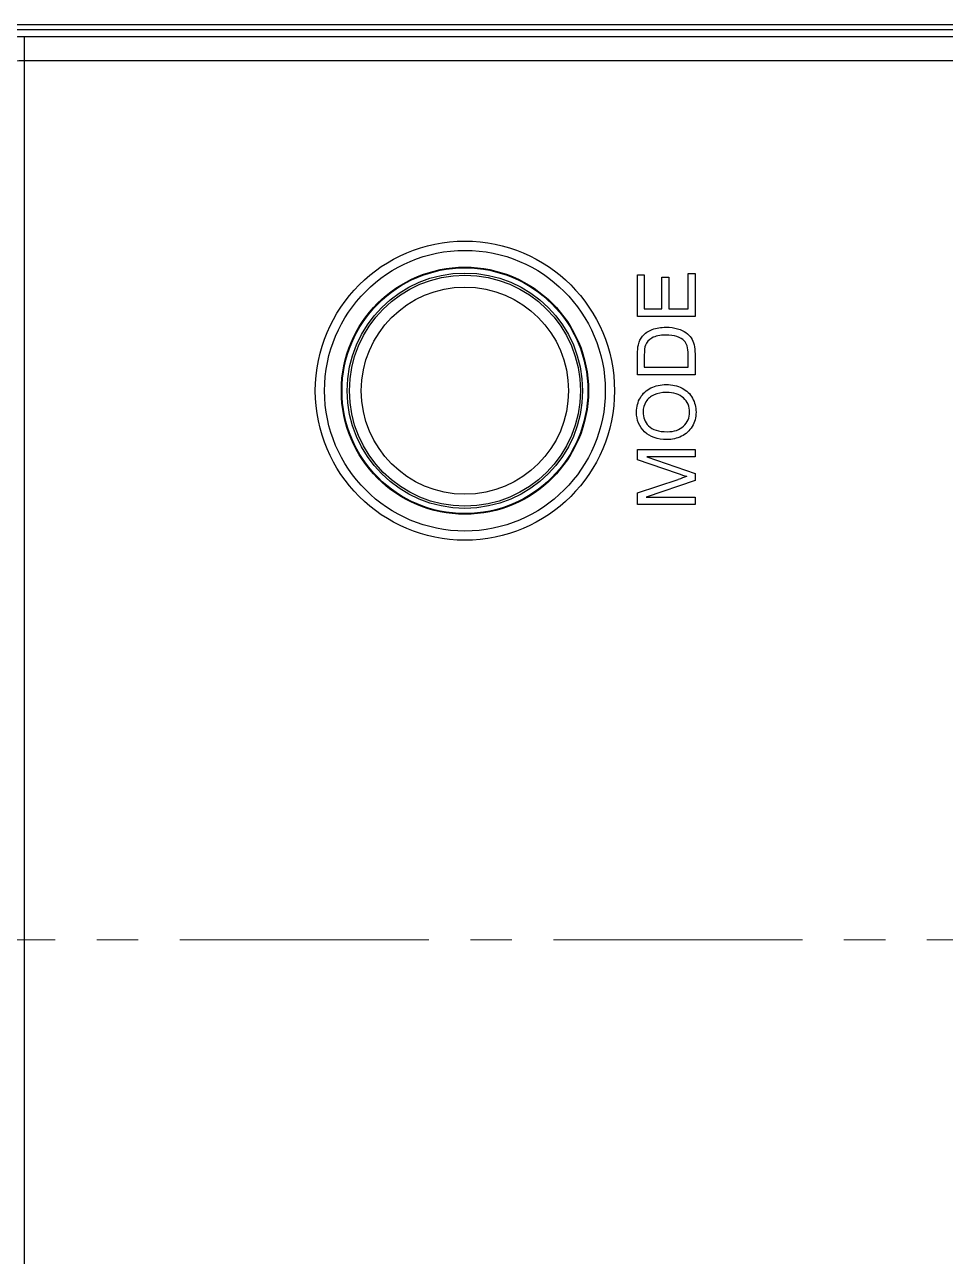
# Model space of a CAD drawing. Header units: millimetres. Extents: x 12659 to 13466, y -343 to 215.
# Drawn here: x 13010.88 to 13046.09, y 68.47 to 115.58 of the extents above; entities that cross this region are included whole.
import ezdxf

# ---------------------------------------------------------------- set-up
doc = ezdxf.new("R2010")
doc.units = ezdxf.units.MM
doc.linetypes.add('CENTER2', pattern=[28.575, 19.05, -3.175, 3.175, -3.175])
doc.linetypes.add('CENTERX2', pattern=[101.6, 63.5, -12.7, 12.7, -12.7])
doc.layers.get('0').update_dxf_attribs({"linetype": 'CONTINUOUS'})
doc.layers.add('3', color=112, linetype='CENTERX2', lineweight=15)

msp = doc.modelspace()

# ---------------------------------------------------------------- linework, layer by layer
at = {"color": 7, "linetype": 'Continuous'}
for p, q in [((12940.718, 115.577), (13052.188, 115.577)), ((13052.388, 115.378), (12940.917, 115.378)), ((13010.885, 38.046), (13010.885, 115.108)), ((13052.037, 115.108), (13010.885, 115.108)), ((13052.038, 114.194), (13010.885, 114.194)), ((13034.322, 104.412), (13034.322, 106.003)), ((13034.322, 106.003), (13034.582, 106.003)), ((13034.582, 106.003), (13034.582, 104.704)), ((13036.263, 104.704), (13036.263, 106.054)), ((13036.263, 106.054), (13036.522, 106.054)), ((13036.522, 106.054), (13036.522, 104.412)), ((13035.256, 104.704), (13035.256, 105.921)), ((13035.256, 105.921), (13035.514, 105.921)), ((13035.514, 105.921), (13035.514, 104.704)), ((13034.582, 104.704), (13035.256, 104.704)), ((13035.514, 104.704), (13036.263, 104.704)), ((13036.522, 104.412), (13034.322, 104.412)), ((13034.322, 102.187), (13034.322, 102.945)), ((13034.582, 102.94), (13034.582, 102.478)), ((13036.263, 102.478), (13036.263, 102.948)), ((13036.522, 102.981), (13036.522, 102.187)), ((13034.582, 102.478), (13036.263, 102.478)), ((13036.522, 102.187), (13034.322, 102.187)), ((13034.322, 98.935), (13034.322, 99.327)), ((13034.322, 99.327), (13036.522, 99.327)), ((13035.853, 98.408), (13034.322, 98.935)), ((13034.681, 99.046), (13036.522, 98.407)), ((13036.522, 99.046), (13034.681, 99.046)), ((13036.522, 99.327), (13036.522, 99.046)), ((13034.322, 97.665), (13035.88, 98.186)), ((13036.522, 98.144), (13034.649, 97.508)), ((13036.522, 98.407), (13036.522, 98.144)), ((13034.322, 97.227), (13034.322, 97.665)), ((13036.522, 97.227), (13034.322, 97.227)), ((13034.649, 97.508), (13036.522, 97.508)), ((13036.522, 97.508), (13036.522, 97.227))]:
    msp.add_line(p, q, dxfattribs=at)
for radius in [5.721, 5.368, 4.726, 4.7, 4.5, 4.417, 3.962]:
    msp.add_circle((13027.722, 101.577), radius, dxfattribs=at)
msp.add_arc((13041.074, 82.641), 16.389, 107.2806, 108.4768, dxfattribs=at)
for points, knots in [([(13010.885, 115.108), (13010.17, 115.108), (13008.824, 115.003), (13007.253, 114.609), (13006.227, 114.141), (13005.513, 113.68), (13005.096, 113.217), (13004.968, 112.882)], [0, 0, 0, 0, 0.325463, 0.61167, 0.732391, 0.836659, 1, 1, 1, 1]), ([(13010.885, 114.194), (13010.279, 114.194), (13009.392, 114.111), (13008.284, 113.82), (13007.11, 113.365), (13006.179, 112.677), (13005.954, 111.968)], [0, 0, 0, 0, 0.321565, 0.469839, 0.605159, 1, 1, 1, 1])]:
    msp.add_open_spline(points, degree=3, knots=knots, dxfattribs=at)
for points in [[(13034.354, 103.336), (13034.384, 103.462), (13034.436, 103.569), (13034.512, 103.658)], [(13034.512, 103.658), (13034.61, 103.775), (13034.735, 103.862), (13034.888, 103.919)], [(13035.406, 103.706), (13035.176, 103.706), (13034.999, 103.667), (13034.876, 103.592)], [(13034.888, 103.919), (13035.041, 103.976), (13035.215, 104.006), (13035.41, 104.006)], [(13035.83, 103.647), (13035.713, 103.686), (13035.572, 103.706), (13035.406, 103.706)], [(13035.41, 104.006), (13035.578, 104.006), (13035.725, 103.986), (13035.854, 103.947)], [(13036.108, 103.486), (13036.039, 103.556), (13035.948, 103.608), (13035.83, 103.647)], [(13035.854, 103.947), (13035.984, 103.908), (13036.092, 103.857), (13036.175, 103.797)], [(13036.175, 103.797), (13036.26, 103.736), (13036.327, 103.668), (13036.375, 103.596)], [(13034.322, 102.945), (13034.322, 103.116), (13034.333, 103.246), (13034.354, 103.336)], [(13034.627, 103.317), (13034.597, 103.239), (13034.582, 103.113), (13034.582, 102.94)], [(13034.876, 103.592), (13034.753, 103.516), (13034.669, 103.425), (13034.627, 103.317)], [(13036.222, 103.288), (13036.195, 103.371), (13036.158, 103.437), (13036.108, 103.486)], [(13036.263, 102.948), (13036.263, 103.092), (13036.249, 103.206), (13036.222, 103.288)], [(13036.375, 103.596), (13036.423, 103.524), (13036.461, 103.435), (13036.485, 103.334)], [(13036.485, 103.334), (13036.51, 103.231), (13036.522, 103.113), (13036.522, 102.981)], [(13034.836, 101.683), (13035.01, 101.768), (13035.206, 101.812), (13035.425, 101.812)], [(13035.425, 101.812), (13035.649, 101.812), (13035.848, 101.767), (13036.024, 101.677)], [(13034.283, 100.761), (13034.283, 100.964), (13034.333, 101.147), (13034.43, 101.31)], [(13034.43, 101.31), (13034.526, 101.473), (13034.661, 101.597), (13034.836, 101.683)], [(13034.956, 101.42), (13034.822, 101.36), (13034.718, 101.271), (13034.645, 101.154)], [(13035.424, 101.512), (13035.245, 101.512), (13035.089, 101.48), (13034.956, 101.42)], [(13036.08, 101.299), (13035.927, 101.44), (13035.707, 101.512), (13035.424, 101.512)], [(13036.024, 101.677), (13036.201, 101.587), (13036.335, 101.459), (13036.425, 101.294)], [(13036.311, 100.758), (13036.311, 100.977), (13036.234, 101.157), (13036.08, 101.299)], [(13036.425, 101.294), (13036.515, 101.129), (13036.56, 100.95), (13036.56, 100.76)], [(13034.645, 101.154), (13034.571, 101.037), (13034.534, 100.907), (13034.534, 100.763)], [(13034.594, 100.001), (13034.387, 100.197), (13034.283, 100.451), (13034.283, 100.761)], [(13034.534, 100.763), (13034.534, 100.556), (13034.606, 100.379), (13034.747, 100.23)], [(13036.083, 100.221), (13036.236, 100.364), (13036.311, 100.542), (13036.311, 100.758)], [(13036.56, 100.76), (13036.56, 100.553), (13036.51, 100.367), (13036.411, 100.204)], [(13035.451, 99.708), (13035.086, 99.708), (13034.801, 99.805), (13034.594, 100.001)], [(13034.747, 100.23), (13034.888, 100.081), (13035.125, 100.008), (13035.455, 100.008)], [(13035.455, 100.008), (13035.721, 100.008), (13035.93, 100.078), (13036.083, 100.221)], [(13036.411, 100.204), (13036.311, 100.041), (13036.174, 99.918), (13036, 99.834)], [(13036, 99.834), (13035.827, 99.75), (13035.644, 99.708), (13035.451, 99.708)], [(13036.206, 98.291), (13036.126, 98.315), (13036.009, 98.354), (13035.853, 98.408)]]:
    msp.add_open_spline(points, degree=3, dxfattribs=at)
at = {"layer": '3', "linetype": 'CENTER2', "ltscale": 0.5}
msp.add_line((13126.355, 80.577), (12933.878, 80.577), dxfattribs=at)

doc.saveas('drawing.dxf')
